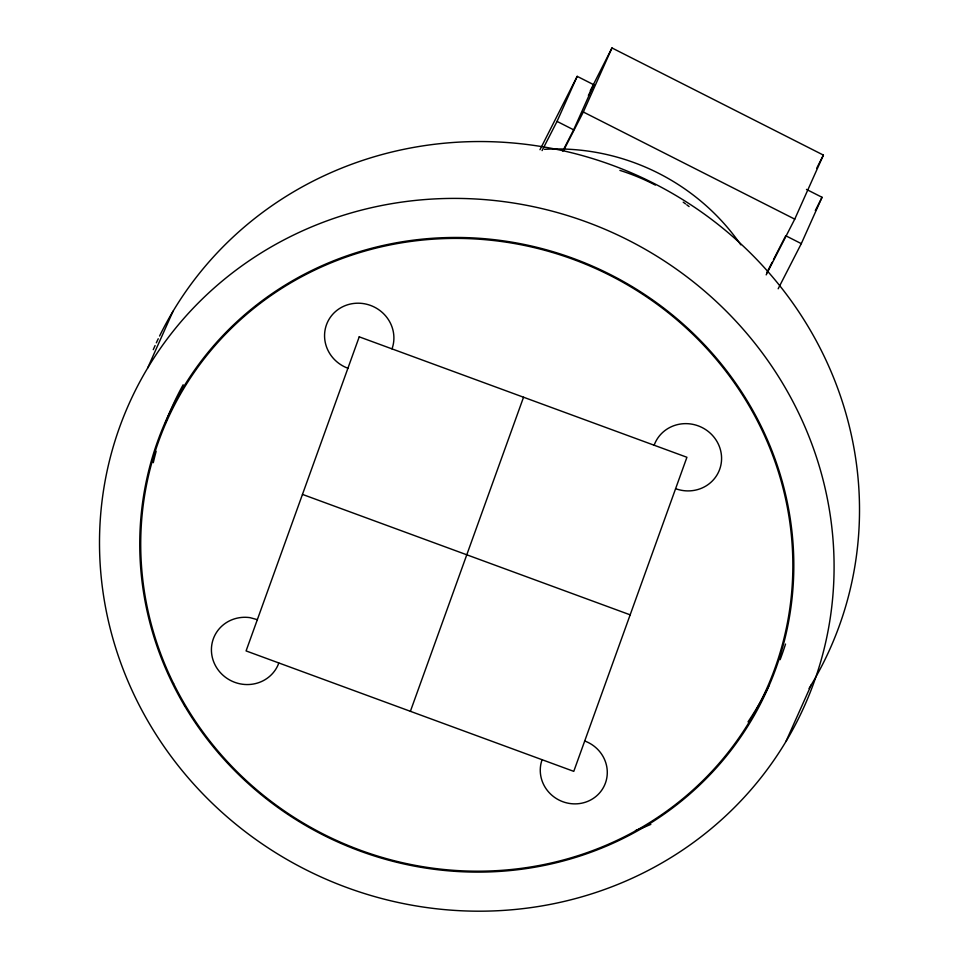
<?xml version="1.0" encoding="UTF-8"?>
<svg xmlns="http://www.w3.org/2000/svg" width="959" height="959" viewBox="0 0 959 959"><rect width="100%" height="100%" fill="white"/><g stroke="black" fill="none" stroke-linecap="round" stroke-linejoin="round"><path stroke-width="1.44" d="M278.697 662.909L278.35 664.275A34.92 33.373 24.1 0 1 236.262 682.844A34.92 33.373 24.1 0 1 212.107 643.129A34.92 33.373 24.1 0 1 249.987 617.644L257.348 619.658M410.392 711.314L523.542 397.23M147.638 368.052L173.064 311.196M542.075 150.599L557.047 121.397L577.198 76.348L593.813 84.764L573.65 129.825L562.765 151.054M563.604 150.467L583.324 111.999L611.974 47.95L823.397 155.094L794.747 219.143L766.181 274.861M778.169 288.779L801.304 243.646L822.043 197.29L806.471 189.403M785.936 741.535A369.97 353.619 24.1 0 0 464.647 198.537A369.97 353.619 24.1 0 0 149.772 724.309A369.97 353.619 24.1 0 0 785.936 741.535L811.362 684.666M539.989 149.7L577.198 76.348M590.276 90.709L611.974 47.95M588.394 95.432L593.813 84.764M816.612 168.46L823.397 155.094M815.306 210.56L822.043 197.29M766.685 272.919L772.127 262.298M773.481 259.649L785.733 235.746L801.304 243.646M302.469 494.4L630.159 614.839M583.324 111.999L794.747 219.143M557.047 121.397L573.65 129.825M654.146 445.228A34.92 33.373 24.1 0 1 698.236 425.868A34.92 33.373 24.1 0 1 719.682 469.323A34.92 33.373 24.1 0 1 675.604 488.682M584.714 740.995A33.757 32.258 24.1 0 1 605.453 783A33.757 32.258 24.1 0 1 562.837 801.724A33.757 32.258 24.1 0 1 542.099 759.72M347.913 368.244A34.92 33.373 24.1 0 1 326.456 324.789A34.92 33.373 24.1 0 1 370.546 305.43A34.92 33.373 24.1 0 1 392.003 348.884M768.794 685.925A329.416 314.852 24.1 0 1 748.032 721.851M153.284 462.694A329.416 314.852 24.1 0 1 156.137 451.341M165.428 422.895A329.416 314.852 24.1 0 1 183.157 384.751M785.529 644.064A329.416 314.852 24.1 0 1 780.135 659.66M544.52 149.328A215.343 205.825 24.1 0 1 740.804 244.833M619.898 170.378A215.343 205.825 24.1 0 1 655.393 185.087M683.216 202.181A215.343 205.825 24.1 0 1 685.577 203.919M686.752 204.794A215.343 205.825 24.1 0 1 689.089 206.569M159.566 336.046A369.97 353.619 24.1 0 1 663.149 188.252A369.97 353.619 24.1 0 1 809.06 688.466M650.837 824.38A369.97 353.619 24.1 0 1 635.457 830.602M153.26 349.651A369.97 353.619 24.1 0 1 155.094 345.54M156.341 342.807A369.97 353.619 24.1 0 1 158.259 338.743M359.229 336.837L246.079 650.921L573.77 771.36L686.92 457.275L359.229 336.837M173.591 683.587A328.446 313.929 24.1 0 0 736.956 740.672A328.446 313.929 24.1 0 0 489.809 240.122A328.446 313.929 24.1 0 0 173.591 683.587M184.524 705.728A329.416 314.852 24.1 0 0 750.945 721.06A329.416 314.852 24.1 0 0 464.887 237.592A329.416 314.852 24.1 0 0 184.524 705.728"/></g></svg>
